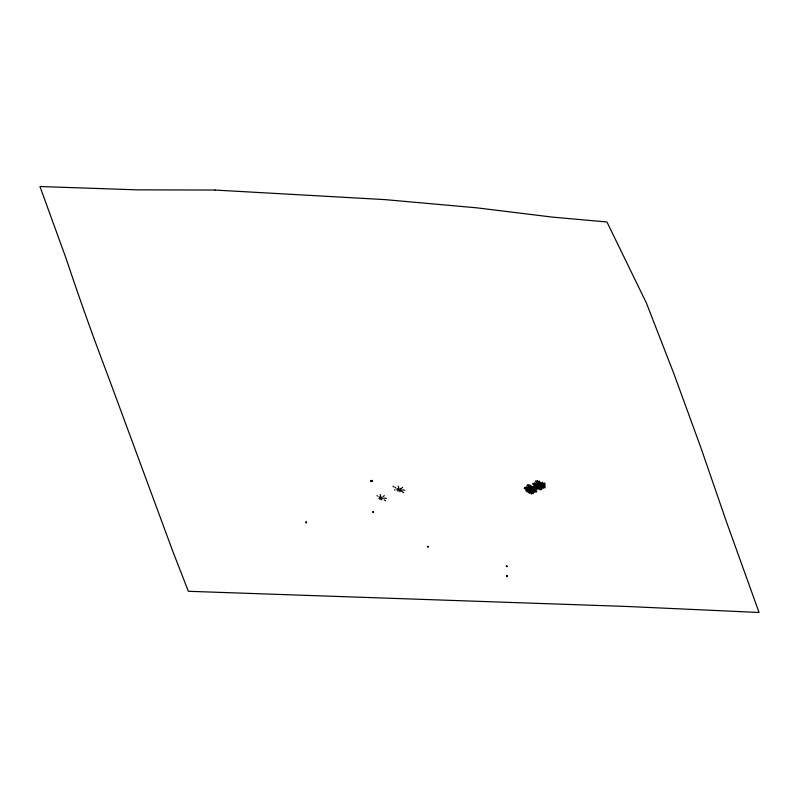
<?xml version="1.0" encoding="UTF-8"?>
<svg xmlns="http://www.w3.org/2000/svg" width="799" height="799" viewBox="0 0 799 799"><rect width="100%" height="100%" fill="white"/><g stroke="black" fill="none" stroke-linecap="round" stroke-linejoin="round"><path stroke-width="1.2" d="M507.335 575.939L506.746 576.558M526.311 487.4L526.251 486.911M533.942 486.781L533.882 486.281M306.227 522.696L306.327 522.057M306.057 522.077L305.977 522.606M381.153 497.767L381.682 499.964M399.26 489.697L399.939 491.705M381.552 497.877L379.845 499.445M537.437 480.429L538.486 483.854L538.926 482.296M399.66 489.817L397.892 491.125M379.026 496.638L381.632 498.646L381.782 498.127M399.81 490.296L397.113 488.618M399.89 490.067L396.713 489.847M526.97 492.054L529.777 490.077M506.506 566.231L506.886 566.251M506.676 565.722L506.746 566.681M527.22 484.703L531.695 487.48M506.306 566.012L507.055 566.441M506.995 575.839L507.145 576.668M506.376 565.802L507.005 566.621M384.309 495.61L382.991 496.708M541.362 484.354L541.792 483.735M506.646 576.119L507.555 576.349M400.599 488.988L399.999 489.447M506.706 575.919L507.475 576.588M536.638 483.465L533.832 485.562M533.542 487.839L529.887 490.576M531.135 487.22L532.434 491.395L529.707 493.432M542.032 483.765L538.376 486.501M539.625 483.145L540.923 487.31L538.146 489.308M544.239 485.602L541.692 487.71M402.606 487.36L400.908 488.748M528.139 487.54L525.303 489.647M530.836 485.143L527.999 487.24M539.325 481.068L536.489 483.165M535.779 486.921L532.933 489.018M538.266 486.002L535.43 488.059M535.749 489.687L532.953 491.794M544.269 482.836L541.322 484.833M371.136 481.368L372.184 480.549M399.091 489.258L398.951 488.519M404.753 490.137L402.306 490.057M383.32 498.117L382.501 498.206M305.887 522.646L306.476 522.406M372.953 512.229L373.552 511.989M530.037 487.919L528.948 484.504M535.789 486.251L534.741 482.826M527.34 490.316L526.311 487.46M543.42 485.622L542.371 482.197M534.97 489.687L533.942 486.841M537.427 488.788L536.379 485.442M528.938 492.863L527.889 489.447M543.4 488.389L542.351 485.053M540.154 490.037L539.105 486.691M534.911 492.474L533.852 489.048M531.655 494.122L530.606 490.696M543.42 485.273L536.768 484.803M534.931 489.348L528.389 488.948M401.418 490.077L400.469 489.957M395.096 489.897L394.406 489.897M386.376 498.346L384.329 498.167M540.414 482.246L535.33 481.897M545.347 484.014L540.254 483.615M537.717 484.643L532.534 484.074M531.924 486.331L526.821 485.922M545.327 486.791L540.244 486.441M539.355 487.18L534.261 486.781M536.858 488.099L531.764 487.7M529.228 488.728L524.134 488.329M542.082 488.429L536.978 488.029M536.828 490.866L531.754 490.526M530.866 491.265L525.762 490.866M533.582 492.514L528.499 492.164M395.885 487.949L395.026 487.39M370.546 480.978L372.404 481.038M378.806 498.306L381.712 498.406M427.425 546.666L428.284 546.696M542.581 486.681L543.09 486.781M534.092 490.756L534.601 490.866M401.118 491.005L400.419 490.696M540.194 483.405L535.789 480.778M545.128 485.173L540.723 482.556M537.497 485.802L533.093 483.175M545.098 487.949L537.417 483.395M539.135 488.339L534.751 485.792M541.852 489.587L537.477 487.04M536.638 489.258L532.234 486.631M529.008 489.887L524.603 487.26M536.608 492.024L528.978 487.57M530.636 492.424L526.241 489.797M533.362 493.672L528.958 491.045M372.833 511.989L373.622 512.149M305.757 522.406L306.556 522.566M377.627 496.009L377.038 495.7M385.617 500.683L384.139 499.864M393.947 486.901L392.988 486.281M403.725 492.603L401.977 491.515M370.706 480.499L372.284 481.407M427.485 546.476L428.214 546.896M398.741 487.999L398.242 486.122M372.993 511.799L373.523 512.259M305.927 522.216L306.456 522.676M532.623 489.927L532.204 489.407M380.644 496.049L380.194 494.441M380.993 497.338L380.853 496.698M427.765 546.396L427.944 546.965M371.375 480.319L371.765 481.547M540.703 485.323L541.113 485.852M215.041 190.052L137.028 189.842L39.95 186.527L66.017 258.237A2897.284 877.212 -89.2 0 0 107.505 374.571L172.764 551.19L188.354 591.29L626.696 606.461L759.05 612.473L726.621 522.266L700.533 446.701L673.827 373.572L646.431 303.071L606.94 221.982L552.349 217.108L476.703 207.82L384.728 199.6L215.041 190.052"/></g></svg>
